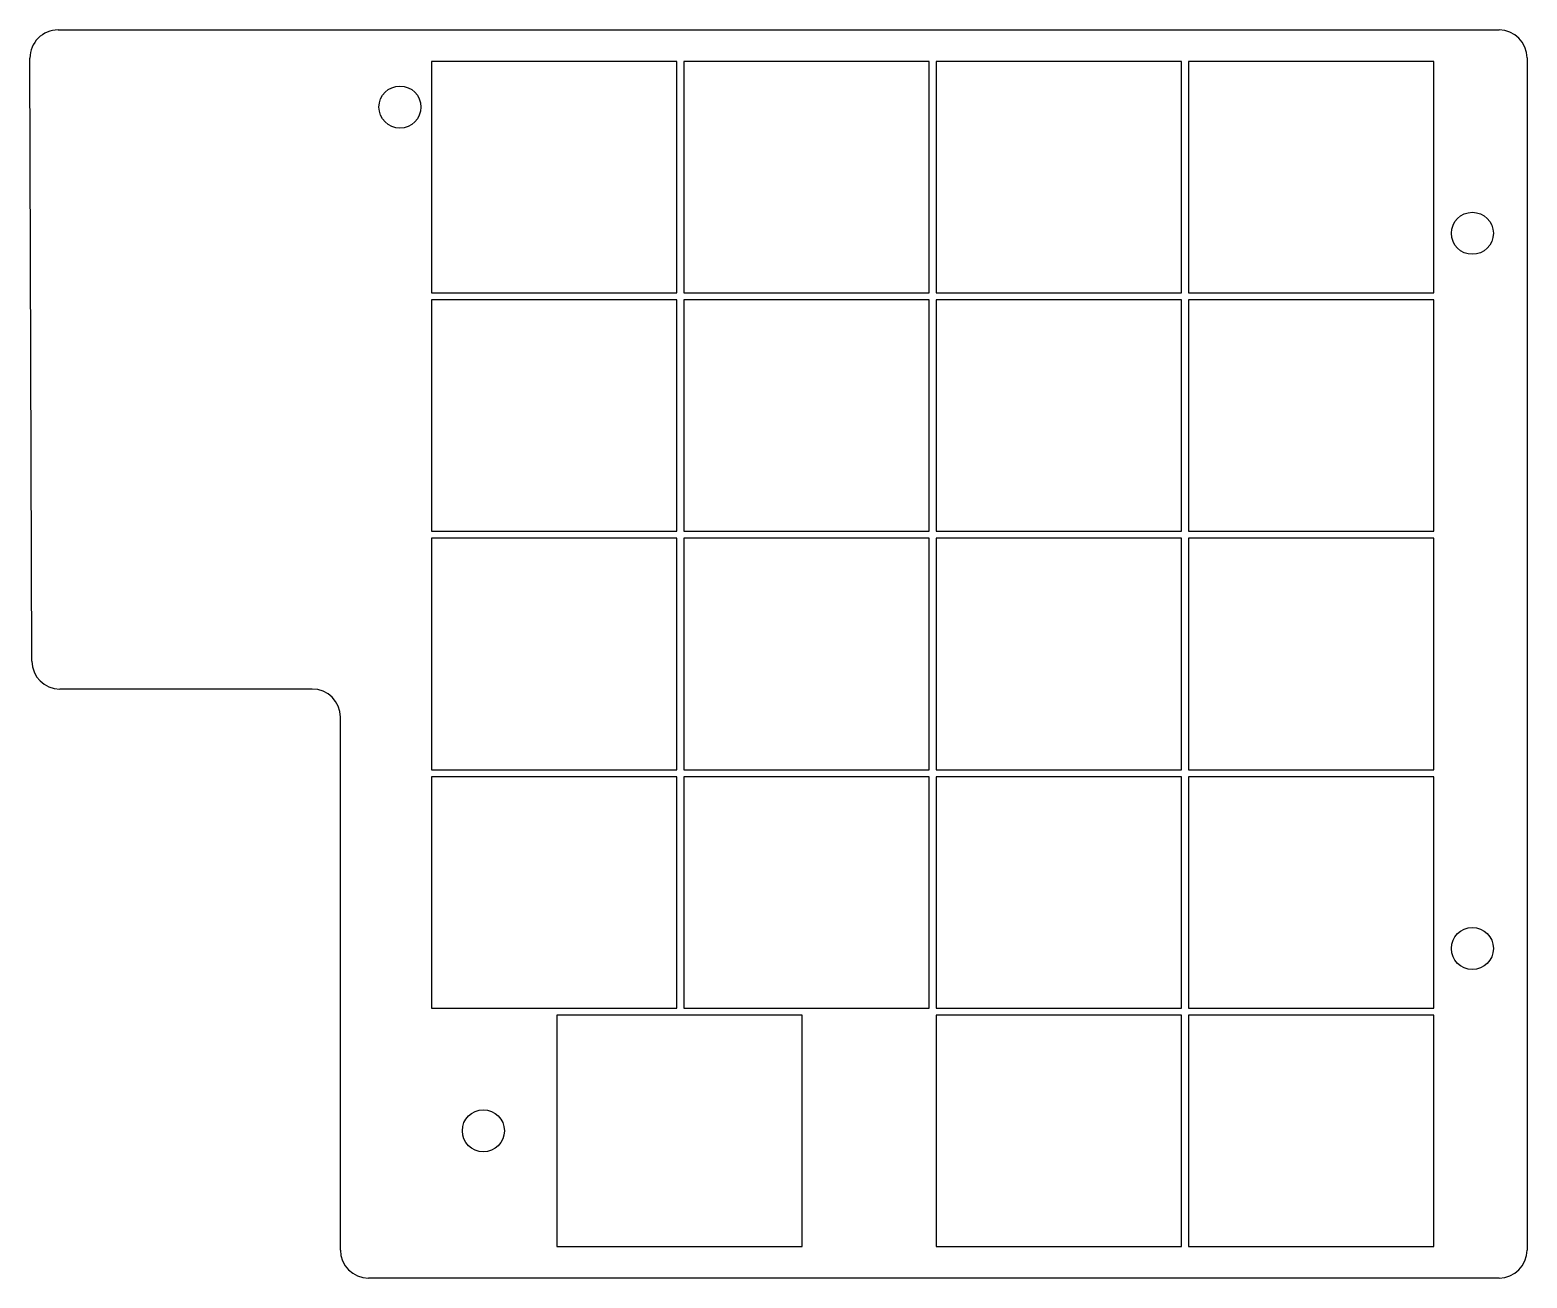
# Model space of a CAD drawing. Header units: millimetres. Extents: x 63 to 169, y -110 to -22.
import ezdxf

# ---------------------------------------------------------------- set-up
doc = ezdxf.new("R2010")
doc.units = ezdxf.units.MM

msp = doc.modelspace()

# ---------------------------------------------------------------- linework, layer by layer
for p, q in [((64.61, -21.5), (167.4, -21.5)), ((62.74, -66.51), (62.61, -23.51)), ((108.75, -23.75), (91.25, -23.75)), ((91.25, -23.75), (91.25, -40.25)), ((108.75, -40.25), (108.75, -23.75)), ((126.75, -23.75), (109.25, -23.75)), ((109.25, -23.75), (109.25, -40.25)), ((126.75, -40.25), (126.75, -23.75)), ((144.75, -23.75), (127.25, -23.75)), ((127.25, -23.75), (127.25, -40.25)), ((144.75, -40.25), (144.75, -23.75)), ((162.75, -23.75), (145.25, -23.75)), ((145.25, -23.75), (145.25, -40.25)), ((162.75, -40.25), (162.75, -23.75)), ((169.4, -23.5), (169.4, -108.5)), ((91.25, -40.25), (108.75, -40.25)), ((109.25, -40.25), (126.75, -40.25)), ((127.25, -40.25), (144.75, -40.25)), ((145.25, -40.25), (162.75, -40.25)), ((108.75, -40.75), (91.25, -40.75)), ((91.25, -40.75), (91.25, -57.25)), ((108.75, -57.25), (108.75, -40.75)), ((126.75, -40.75), (109.25, -40.75)), ((109.25, -40.75), (109.25, -57.25)), ((126.75, -57.25), (126.75, -40.75)), ((144.75, -40.75), (127.25, -40.75)), ((127.25, -40.75), (127.25, -57.25)), ((144.75, -57.25), (144.75, -40.75)), ((162.75, -40.75), (145.25, -40.75)), ((145.25, -40.75), (145.25, -57.25)), ((162.75, -57.25), (162.75, -40.75)), ((91.25, -57.25), (108.75, -57.25)), ((109.25, -57.25), (126.75, -57.25)), ((127.25, -57.25), (144.75, -57.25)), ((145.25, -57.25), (162.75, -57.25)), ((108.75, -57.75), (91.25, -57.75)), ((91.25, -57.75), (91.25, -74.25)), ((108.75, -74.25), (108.75, -57.75)), ((126.75, -57.75), (109.25, -57.75)), ((109.25, -57.75), (109.25, -74.25)), ((126.75, -74.25), (126.75, -57.75)), ((144.75, -57.75), (127.25, -57.75)), ((127.25, -57.75), (127.25, -74.25)), ((144.75, -74.25), (144.75, -57.75)), ((162.75, -57.75), (145.25, -57.75)), ((145.25, -57.75), (145.25, -74.25)), ((162.75, -74.25), (162.75, -57.75)), ((82.75, -68.5), (64.74, -68.5)), ((84.75, -108.5), (84.75, -70.5)), ((91.25, -74.25), (108.75, -74.25)), ((108.75, -74.75), (91.25, -74.75)), ((91.25, -74.75), (91.25, -91.25)), ((108.75, -91.25), (108.75, -74.75)), ((109.25, -74.25), (126.75, -74.25)), ((126.75, -74.75), (109.25, -74.75)), ((109.25, -74.75), (109.25, -91.25)), ((126.75, -91.25), (126.75, -74.75)), ((127.25, -74.25), (144.75, -74.25)), ((144.75, -74.75), (127.25, -74.75)), ((127.25, -74.75), (127.25, -91.25)), ((144.75, -91.25), (144.75, -74.75)), ((145.25, -74.25), (162.75, -74.25)), ((162.75, -74.75), (145.25, -74.75)), ((145.25, -74.75), (145.25, -91.25)), ((162.75, -91.25), (162.75, -74.75)), ((91.25, -91.25), (108.75, -91.25)), ((117.7, -91.75), (100.2, -91.75)), ((100.2, -91.75), (100.2, -108.25)), ((109.25, -91.25), (126.75, -91.25)), ((117.7, -108.25), (117.7, -91.75)), ((127.25, -91.25), (144.75, -91.25)), ((144.75, -91.75), (127.25, -91.75)), ((127.25, -91.75), (127.25, -108.25)), ((144.75, -108.25), (144.75, -91.75)), ((145.25, -91.25), (162.75, -91.25)), ((162.75, -91.75), (145.25, -91.75)), ((145.25, -91.75), (145.25, -108.25)), ((162.75, -108.25), (162.75, -91.75)), ((100.2, -108.25), (117.7, -108.25)), ((127.25, -108.25), (144.75, -108.25)), ((145.25, -108.25), (162.75, -108.25)), ((167.4, -110.5), (86.75, -110.5))]:
    msp.add_line(p, q)
for centre in [(89, -27), (165.5, -36), (165.5, -87), (94.95, -100)]:
    msp.add_circle(centre, 1.5)
for centre, start, end in [((64.61, -23.5), 90, 180.178), ((167.4, -23.5), 0, 90), ((64.74, -66.5), 180.178, 270), ((82.75, -70.5), 0, 90), ((86.75, -108.5), 180, 270), ((167.4, -108.5), 270, 0)]:
    msp.add_arc(centre, 2, start, end)

doc.saveas('drawing.dxf')
